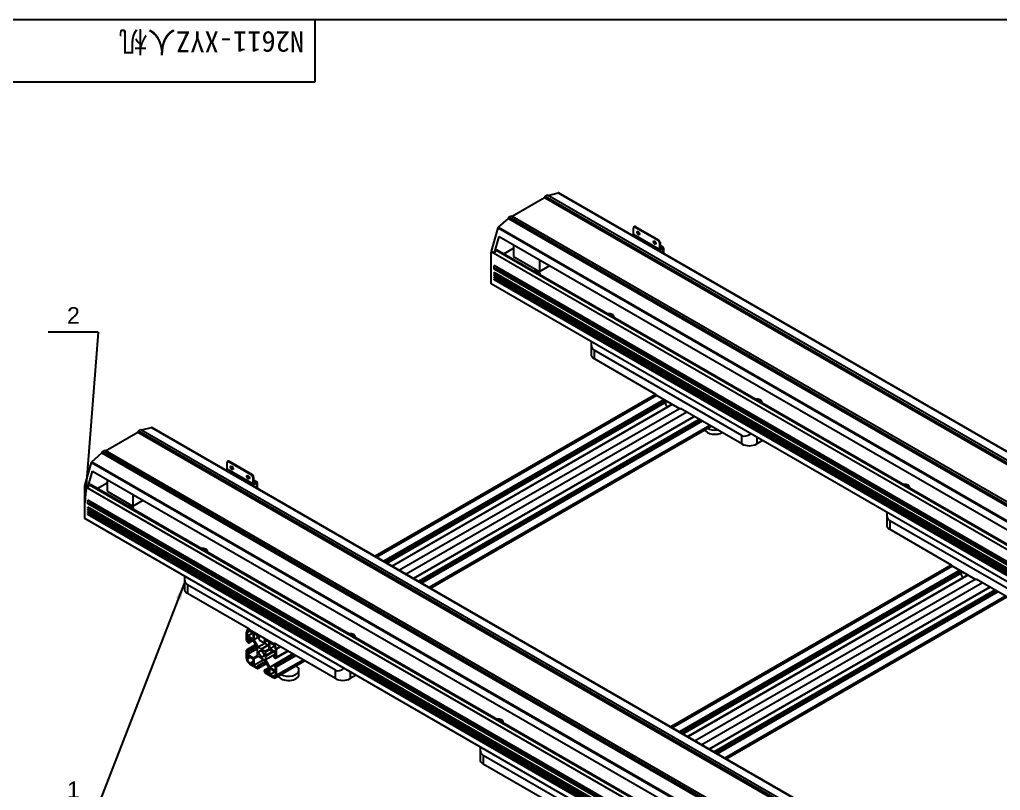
# Model space of a CAD drawing. Header units: millimetres. Extents: x 0 to 6044, y -1712 to 410.
# Drawn here: x 589.5 to 777.1, y 149.5 to 297 of the extents above; entities that cross this region are included whole.
import ezdxf
from ezdxf import colors
from ezdxf.entities.mleader import LeaderData, LeaderLine
from ezdxf.enums import TextEntityAlignment as Align
from ezdxf.math import Vec2, Vec3

# ---------------------------------------------------------------- set-up
doc = ezdxf.new("R2010")
doc.units = ezdxf.units.MM
for name, color, linetype in [('1211-TDT-4040S-8', 7, 'Continuous'), ('1212-GN_31611', 7, 'Continuous'), ('1221-第一轴同步带安装板', 7, 'Continuous'), ('1221-脚钉', 7, 'Continuous'), ('Default', 7, 'Continuous'), ('LHBT10-S1000-1', 7, 'Continuous'), ('加宽感应片-LRDU', 7, 'Continuous'), ('图框', 7, 'Continuous')]:
    doc.layers.add(name, color=color, linetype=linetype)
doc.styles.add('SEACAD_Arial', font='arial.ttf')

# ---------------------------------------------------------------- blocks, each defined once
blk = doc.blocks.new('_DOT')
at = {"color": 0}
blk.add_line((0, 0), (-1, 0), dxfattribs=at)
at = {"color": 0, "const_width": 0.333}
blk.add_lwpolyline([(-0.1665, 0, 1), (0.1665, 0, 1)], format="xyb", close=True, dxfattribs=at)

msp = doc.modelspace()

# ---------------------------------------------------------------- hatches: boundary and pattern name
at = {"layer": 'Default', "linetype": 'Continuous'}
for points in [[(601.675, 207.756), (601.956, 204.549), (602.73, 207.674)], [(620.374, 185.919), (621.027, 189.071), (619.387, 186.302)]]:
    msp.add_hatch(color=7, dxfattribs=at).paths.add_polyline_path(points)

# ---------------------------------------------------------------- linework, layer by layer
at = {"layer": '1211-TDT-4040S-8', "color": 7, "linetype": 'Continuous'}
for p, q in [((711.178, 225.251), (657.52, 194.272)), ((711.345, 225.044), (657.783, 194.12)), ((712.745, 224.235), (659.183, 193.311)), ((712.886, 224.154), (659.325, 193.23)), ((713.028, 224.072), (659.466, 193.148)), ((713.169, 223.99), (659.608, 193.066)), ((713.311, 223.909), (659.749, 192.985)), ((659.778, 192.968), (713.34, 223.892)), ((714.3, 223.338), (660.738, 192.414)), ((714.329, 223.321), (660.767, 192.397)), ((715.729, 222.512), (662.167, 191.588)), ((717.143, 221.859), (663.44, 190.854)), ((718.543, 221.051), (664.84, 190.045)), ((664.869, 190.028), (718.573, 221.034)), ((719.532, 220.48), (665.829, 189.474)), ((719.562, 220.463), (665.858, 189.457)), ((719.703, 220.381), (666, 189.376)), ((719.844, 220.3), (666.141, 189.294)), ((719.986, 220.218), (666.283, 189.212)), ((720.127, 220.136), (666.424, 189.131)), ((721.527, 219.328), (667.824, 188.322)), ((668.088, 188.17), (721.791, 219.176)), ((767.746, 192.592), (714.088, 161.612)), ((767.914, 192.384), (714.352, 161.46)), ((769.314, 191.575), (715.752, 160.651)), ((769.455, 191.494), (715.893, 160.57)), ((769.596, 191.412), (716.035, 160.488)), ((769.738, 191.33), (716.176, 160.406)), ((769.879, 191.249), (716.317, 160.325)), ((716.347, 160.308), (769.909, 191.232)), ((770.868, 190.678), (717.306, 159.754)), ((770.898, 190.661), (717.336, 159.737)), ((772.298, 189.853), (718.736, 158.929)), ((773.712, 189.199), (720.009, 158.194)), ((775.112, 188.391), (721.409, 157.385)), ((721.438, 157.368), (775.141, 188.374)), ((776.101, 187.82), (722.398, 156.814)), ((776.13, 187.803), (722.427, 156.798)), ((776.272, 187.721), (722.568, 156.716)), ((776.413, 187.64), (722.71, 156.634)), ((776.554, 187.558), (722.851, 156.553)), ((776.696, 187.476), (722.993, 156.471)), ((778.096, 186.668), (724.393, 155.663)), ((724.656, 155.51), (778.359, 186.516)), ((633.396, 180.344), (633.113, 180.181)), ((632.927, 178.152), (632.927, 179.769)), ((633.563, 179.957), (633.082, 179.679)), ((633.082, 179.009), (633.082, 179.679)), ((634.143, 179.622), (633.082, 179.009)), ((634.143, 178.397), (633.082, 179.009)), ((633.082, 178.83), (633.082, 178.16)), ((634.174, 178.2), (633.082, 178.83)), ((633.662, 178.495), (633.082, 178.16)), ((633.804, 178.413), (633.153, 178.038)), ((633.931, 178.34), (633.28, 177.964)), ((633.563, 180.136), (634.963, 179.328)), ((633.563, 179.957), (634.143, 179.622)), ((634.143, 179.622), (634.143, 178.397)), ((634.299, 179.532), (634.299, 178.272)), ((634.878, 179.197), (634.299, 179.532)), ((635.124, 178.748), (634.299, 178.272)), ((634.299, 178.272), (635.117, 176.855)), ((634.949, 178.928), (634.949, 179.075)), ((635.105, 178.756), (635.02, 178.805)), ((635.105, 179.246), (635.034, 179.205)), ((635.246, 179.165), (635.105, 179.083)), ((635.155, 178.751), (635.558, 178.984)), ((635.388, 179.083), (635.175, 178.96)), ((635.529, 179.001), (635.175, 178.797)), ((635.175, 178.96), (635.175, 178.797)), ((636.335, 178.128), (636.335, 178.291)), ((636.497, 178.418), (636.356, 178.337)), ((636.477, 178.373), (636.406, 178.332)), ((636.518, 178.43), (636.497, 178.418)), ((636.547, 178.413), (637.947, 177.605)), ((633.089, 176.451), (632.948, 176.369)), ((633.068, 176.405), (632.998, 176.364)), ((634.992, 176.568), (633.082, 175.466)), ((634.66, 177.358), (633.089, 176.451)), ((633.28, 177.703), (633.139, 177.785)), ((634.675, 177.332), (633.139, 176.446)), ((633.139, 176.446), (633.28, 176.364)), ((633.153, 178.038), (633.28, 177.964)), ((634.745, 177.21), (633.28, 176.364)), ((633.33, 177.698), (634.18, 178.189)), ((633.33, 176.098), (634.873, 176.988)), ((634.072, 178.258), (633.351, 177.842)), ((634.157, 178.209), (633.351, 177.744)), ((633.351, 177.842), (633.351, 177.744)), ((634.816, 177.087), (633.351, 176.242)), ((634.858, 177.014), (633.351, 176.144)), ((634.992, 176.783), (634.174, 178.2)), ((634.992, 176.086), (634.992, 176.783)), ((636.404, 177.598), (635.117, 176.855)), ((635.117, 176.855), (635.72, 176.507)), ((637.212, 177.368), (635.72, 176.507)), ((635.72, 176.507), (635.755, 176.437)), ((635.755, 176.437), (635.791, 176.466)), ((637.212, 177.287), (635.791, 176.466)), ((635.791, 176.466), (636.394, 176.118)), ((636.394, 176.118), (637.212, 176.59)), ((636.491, 177.956), (636.406, 178.005)), ((636.541, 177.951), (636.789, 178.094)), ((636.632, 178.185), (636.561, 178.144)), ((636.561, 178.144), (636.561, 177.997)), ((636.759, 178.111), (636.561, 177.997)), ((637.212, 177.85), (636.632, 178.185)), ((637.212, 176.59), (637.212, 177.85)), ((637.367, 176.535), (637.367, 177.76)), ((637.367, 177.76), (637.947, 177.425)), ((638.287, 177.067), (637.367, 176.535)), ((638.428, 175.923), (637.367, 176.535)), ((638.428, 176.593), (638.428, 175.923)), ((639.362, 176.952), (638.584, 176.503)), ((638.584, 176.503), (638.584, 174.886)), ((632.927, 174.706), (632.927, 176.323)), ((633.153, 176.176), (633.082, 176.135)), ((633.082, 176.135), (633.082, 175.466)), ((633.082, 175.466), (634.174, 174.836)), ((633.082, 174.617), (633.082, 175.286)), ((633.082, 175.286), (634.143, 174.674)), ((633.662, 174.951), (633.082, 174.617)), ((633.28, 176.103), (633.153, 176.176)), ((633.351, 176.242), (633.351, 176.144)), ((634.143, 174.674), (634.143, 173.449)), ((634.174, 174.836), (634.992, 175.308)), ((635.117, 175.092), (634.299, 174.619)), ((634.299, 174.619), (634.299, 173.359)), ((635.034, 176.021), (634.992, 176.086)), ((635.03, 176.027), (634.992, 176.005)), ((634.992, 176.005), (635.034, 176.021)), ((634.992, 175.308), (634.992, 176.005)), ((635.72, 174.743), (635.117, 175.092)), ((635.755, 174.772), (635.72, 174.743)), ((635.758, 174.766), (635.72, 174.743)), ((635.791, 174.702), (635.755, 174.772)), ((636.394, 174.354), (635.791, 174.702)), ((636.519, 175.205), (636.477, 175.188)), ((636.477, 175.188), (636.519, 175.123)), ((637.337, 176.373), (636.519, 175.901)), ((637.94, 176.025), (636.519, 175.205)), ((638.011, 175.984), (636.519, 175.123)), ((636.519, 175.901), (636.519, 175.205)), ((638.428, 175.529), (636.519, 174.426)), ((636.519, 175.123), (636.519, 174.426)), ((638.428, 175.743), (637.337, 176.373)), ((638.159, 174.968), (638.159, 175.066)), ((641.751, 175.573), (638.18, 173.511)), ((638.428, 175.255), (638.18, 175.112)), ((641.78, 175.556), (638.23, 173.506)), ((638.428, 175.221), (638.23, 175.107)), ((638.23, 175.107), (638.357, 175.033)), ((638.372, 174.764), (638.23, 174.845)), ((638.428, 175.074), (638.357, 175.033)), ((641.921, 175.474), (638.372, 173.425)), ((638.422, 174.759), (638.563, 174.84)), ((638.428, 175.074), (638.428, 175.743)), ((642.063, 175.392), (638.442, 173.302)), ((638.513, 174.845), (638.442, 174.804)), ((642.204, 175.311), (638.513, 173.18)), ((638.563, 174.84), (640.791, 176.127)), ((640.762, 176.144), (638.584, 174.886)), ((642.346, 175.229), (638.584, 173.057)), ((634.143, 174.119), (633.563, 173.784)), ((634.143, 173.449), (633.563, 173.784)), ((634.963, 172.796), (633.563, 173.604)), ((636.208, 174.462), (634.299, 173.359)), ((634.299, 173.359), (634.878, 173.025)), ((634.949, 173.065), (634.878, 173.025)), ((634.949, 173.065), (634.949, 173.212)), ((636.513, 174.149), (634.97, 173.258)), ((635.013, 172.791), (635.155, 172.873)), ((636.527, 174.123), (635.02, 173.253)), ((635.02, 173.253), (635.105, 173.204)), ((635.105, 172.878), (635.034, 172.837)), ((636.57, 174.05), (635.105, 173.204)), ((635.155, 172.873), (636.726, 173.78)), ((636.64, 173.927), (635.175, 173.082)), ((636.711, 173.805), (635.175, 172.918)), ((635.175, 173.082), (635.175, 172.918)), ((637.205, 172.948), (636.356, 172.458)), ((637.212, 172.937), (636.394, 174.354)), ((637.212, 172.918), (636.406, 172.453)), ((637.212, 172.82), (636.491, 172.404)), ((636.519, 174.426), (637.337, 173.009)), ((637.212, 172.657), (636.561, 172.281)), ((637.212, 171.677), (637.212, 172.937)), ((638.162, 173.486), (637.337, 173.009)), ((637.337, 173.009), (638.428, 172.379)), ((637.367, 171.587), (637.367, 172.812)), ((637.367, 172.812), (638.428, 172.2)), ((638.159, 173.367), (638.159, 173.465)), ((638.23, 173.506), (638.372, 173.425)), ((638.357, 173.171), (638.23, 173.245)), ((638.397, 171.029), (644.009, 174.269)), ((638.428, 172.379), (638.428, 173.049)), ((643.746, 174.421), (638.584, 171.441)), ((638.584, 173.057), (638.584, 171.441)), ((636.335, 172.249), (636.335, 172.412)), ((636.406, 172.453), (636.491, 172.404)), ((637.947, 171.073), (636.547, 171.881)), ((637.212, 172.51), (636.561, 172.135)), ((636.561, 172.281), (636.561, 172.135)), ((637.212, 172.347), (636.632, 172.012)), ((636.632, 172.012), (637.212, 171.677)), ((638.428, 172.2), (637.367, 171.587)), ((637.947, 171.253), (637.367, 171.587)), ((638.428, 171.53), (637.947, 171.253)), ((638.428, 172.2), (638.428, 171.53))]:
    msp.add_line(p, q, dxfattribs=at)
for centre, major_axis, start_param, end_param in [((633.563, 179.401), (0.45, -0.779), 2.3561945, 3.9269908), ((633.563, 179.401), (0.34, -0.589), 2.3561945, 3.9269908), ((634.878, 179.116), (0.05, -0.0866), 0.7853982, 2.3561945), ((635.02, 178.887), (0.05, -0.0866), 3.9269908, 5.4977871), ((634.963, 179.246), (-0.05, 0.0866), 3.9269908, 5.4977871), ((635.105, 179.165), (-0.05, 0.0866), 0.7853982, 2.3561945), ((635.105, 179.001), (-0.05, 0.0866), 3.9269908, 5.4977871), ((635.105, 178.838), (-0.05, 0.0866), 2.3561945, 3.9269908), ((636.406, 178.25), (0.05, -0.0866), 2.3561945, 3.9269908), ((636.406, 178.413), (-0.05, 0.0866), 2.3561945, 3.9269908), ((636.547, 178.332), (0.05, -0.0866), 2.3561945, 3.9269908), ((632.998, 178.111), (0.05, -0.0866), 3.9269908, 5.4977871), ((632.998, 177.948), (0.05, -0.0866), 0.7853982, 2.3561945), ((632.998, 176.446), (-0.05, 0.0866), 2.3561945, 3.9269908), ((633.139, 177.866), (0.05, -0.0866), 3.9269908, 5.4977871), ((633.139, 176.364), (0.05, -0.0866), 2.3561945, 3.9269908), ((633.153, 178.119), (-0.05, 0.0866), 0.7853982, 2.3561945), ((633.28, 177.883), (-0.05, 0.0866), 3.9269908, 5.4977871), ((633.28, 177.785), (-0.05, 0.0866), 2.3561945, 3.9269908), ((636.406, 178.087), (0.05, -0.0866), 3.9269908, 5.4977871), ((636.491, 178.038), (-0.05, 0.0866), 2.3561945, 3.9269908), ((636.632, 178.103), (0.05, -0.0866), 2.3561945, 3.9269908), ((637.947, 176.87), (-0.45, 0.779), 3.9269908, 5.4977871), ((637.947, 176.87), (-0.34, 0.589), 3.9269908, 5.4977871), ((632.998, 176.282), (0.05, -0.0866), 2.3561945, 3.9269908), ((633.563, 174.339), (0.45, -0.779), 3.9269908, 5.4977871), ((633.153, 176.095), (0.05, -0.0866), 2.3561945, 3.9269908), ((633.563, 174.339), (0.34, -0.589), 3.9269908, 5.4977871), ((633.28, 176.282), (-0.05, 0.0866), 3.9269908, 5.4977871), ((633.28, 176.184), (-0.05, 0.0866), 2.3561945, 3.9269908), ((638.23, 175.025), (0.05, -0.0866), 2.3561945, 3.9269908), ((638.23, 174.927), (0.05, -0.0866), 3.9269908, 5.4977871), ((638.357, 175.115), (-0.05, 0.0866), 2.3561945, 3.9269908), ((638.372, 174.845), (-0.05, 0.0866), 2.3561945, 3.9269908), ((638.513, 174.764), (0.05, -0.0866), 2.3561945, 3.9269908), ((638.513, 174.927), (-0.05, 0.0866), 2.3561945, 3.9269908), ((634.878, 173.106), (-0.05, 0.0866), 2.3561945, 3.9269908), ((635.02, 173.171), (0.05, -0.0866), 2.3561945, 3.9269908), ((634.963, 172.878), (-0.05, 0.0866), 2.3561945, 3.9269908), ((635.105, 172.796), (0.05, -0.0866), 2.3561945, 3.9269908), ((635.105, 173.122), (-0.05, 0.0866), 3.9269908, 5.4977871), ((635.105, 172.959), (-0.05, 0.0866), 2.3561945, 3.9269908), ((638.23, 173.425), (0.05, -0.0866), 2.3561945, 3.9269908), ((638.23, 173.327), (0.05, -0.0866), 3.9269908, 5.4977871), ((638.357, 173.09), (0.05, -0.0866), 0.7853982, 2.3561945), ((638.372, 173.343), (-0.05, 0.0866), 3.9269908, 5.4977871), ((638.513, 173.261), (-0.05, 0.0866), 0.7853982, 2.3561945), ((638.513, 173.098), (-0.05, 0.0866), 3.9269908, 5.4977871), ((636.406, 172.371), (0.05, -0.0866), 2.3561945, 3.9269908), ((636.406, 172.208), (0.05, -0.0866), 3.9269908, 5.4977871), ((636.406, 172.045), (0.05, -0.0866), 0.7853982, 2.3561945), ((636.547, 171.963), (0.05, -0.0866), 3.9269908, 5.4977871), ((636.491, 172.322), (-0.05, 0.0866), 3.9269908, 5.4977871), ((636.632, 172.094), (-0.05, 0.0866), 0.7853982, 2.3561945), ((637.947, 171.808), (-0.34, 0.589), 2.3561945, 3.9269908), ((637.947, 171.808), (-0.45, 0.779), 2.3561945, 3.9269908)]:
    msp.add_ellipse(centre, major_axis=major_axis, ratio=0.5773503, start_param=start_param, end_param=end_param, dxfattribs=at)
msp.add_ellipse((635.755, 175.605), major_axis=(0.33, -0.572), ratio=0.5773503, dxfattribs=at)
at = {"layer": '1212-GN_31611', "color": 7, "linetype": 'Continuous'}
for p, q in [((713.113, 223.37), (713.113, 223.76)), ((713.325, 223.002), (713.113, 223.37)), ((713.522, 222.889), (713.325, 223.002)), ((769.681, 190.71), (769.681, 191.101)), ((769.893, 190.342), (769.681, 190.71)), ((770.09, 190.229), (769.893, 190.342)), ((635.331, 178.462), (635.331, 178.853)), ((635.543, 178.095), (635.331, 178.462)), ((636.957, 177.278), (635.543, 178.095)), ((637.169, 177.401), (636.957, 177.278)), ((637.169, 177.874), (637.169, 177.401)), ((637.212, 177.425), (637.169, 177.401))]:
    msp.add_line(p, q, dxfattribs=at)
at = {"layer": '1221-第一轴同步带安装板', "color": 7, "linetype": 'Continuous'}
for p, q in [((698.809, 235.034), (698.809, 232.923)), ((699.395, 233.739), (699.395, 232.106)), ((727.679, 217.409), (699.395, 233.739)), ((699.395, 232.106), (711.133, 225.329)), ((711.133, 225.329), (711.274, 225.084)), ((715.8, 222.472), (711.274, 225.084)), ((715.8, 222.472), (715.941, 222.553)), ((727.679, 215.776), (715.941, 222.553)), ((727.679, 215.776), (727.679, 217.409)), ((730.508, 217.083), (730.508, 215.776)), ((731.639, 216.429), (730.508, 215.776)), ((755.378, 202.374), (755.378, 200.263)), ((755.963, 201.079), (755.963, 199.446)), ((784.248, 184.749), (755.963, 201.079)), ((755.963, 199.446), (767.701, 192.669)), ((767.701, 192.669), (767.843, 192.424)), ((772.368, 189.812), (767.843, 192.424)), ((621.027, 190.127), (621.027, 188.015)), ((772.368, 189.812), (772.51, 189.893)), ((784.248, 183.116), (772.51, 189.893)), ((621.613, 188.832), (621.613, 187.199)), ((649.897, 172.502), (621.613, 188.832)), ((621.613, 187.199), (633.351, 180.422)), ((633.351, 180.422), (633.493, 180.177)), ((638.018, 177.564), (633.493, 180.177)), ((638.018, 177.564), (638.159, 177.646)), ((649.897, 170.869), (638.159, 177.646)), ((649.897, 170.869), (649.897, 172.502)), ((652.726, 172.175), (652.726, 170.869)), ((653.857, 171.522), (652.726, 170.869)), ((677.596, 157.467), (677.596, 155.356)), ((678.182, 156.172), (678.182, 154.539)), ((706.466, 139.842), (678.182, 156.172)), ((678.182, 154.539), (689.92, 147.762))]:
    msp.add_line(p, q, dxfattribs=at)
for centre, major_axis, start_param, end_param in [((700.809, 236.189), (-1.414, -2.449), 5.3558901, 6.2831853), ((700.809, 232.923), (2, 0), 3.1415927, 3.9269908), ((729.093, 219.859), (1.414, 2.449), 3.1415927, 4.0688879), ((729.093, 216.593), (2, 0), 3.9269908, 5.4977871), ((757.378, 203.529), (-1.414, -2.449), 5.3558901, 6.2831853), ((757.378, 200.263), (2, 0), 3.1415927, 3.9269908), ((623.027, 191.281), (-1.414, -2.449), 5.3558901, 6.2831853), ((623.027, 188.015), (2, 0), 3.1415927, 3.9269908), ((651.312, 174.951), (1.414, 2.449), 3.1415927, 4.0688879), ((651.312, 171.685), (2, 0), 3.9269908, 5.4977871), ((679.596, 158.622), (-1.414, -2.449), 5.3558901, 6.2831853), ((679.596, 155.356), (2, 0), 3.1415927, 3.9269908)]:
    msp.add_ellipse(centre, major_axis=major_axis, ratio=0.5773503, start_param=start_param, end_param=end_param, dxfattribs=at)
at = {"layer": '1221-脚钉', "color": 7, "linetype": 'Continuous'}
for p, q in [((642.331, 173.294), (642.326, 173.297)), ((642.917, 171.661), (642.917, 172.477))]:
    msp.add_line(p, q, dxfattribs=at)
for centre, major_axis, start_param, end_param in [((722.517, 218.773), (2, 0), 3.403392, 5.487787), ((722.517, 219.589), (2, 0), 3.9233869, 4.9626024), ((640.917, 173.294), (1, 0), -0.9055353, -0.665261), ((640.917, 172.477), (2, 0), 0, 0.7853982), ((640.917, 171.661), (2, 0), 3.403392, 6.2831853), ((640.917, 172.477), (2, 0), 3.9233869, 6.2831853)]:
    msp.add_ellipse(centre, major_axis=major_axis, ratio=0.5773503, start_param=start_param, end_param=end_param, dxfattribs=at)
at = {"layer": 'Default', "color": 7, "linetype": 'Continuous'}
for points in [[(604.501, 237.195), (594.976, 237.195)], [(604.501, 237.195), (601.956, 204.549)], [(604.501, 146.418), (621.027, 189.071)]]:
    msp.add_lwpolyline(points, dxfattribs=at)
at = {"layer": 'LHBT10-S1000-1', "color": 7, "linetype": 'Continuous'}
for p, q in [((683.73, 259.396), (689.887, 262.951)), ((689.887, 262.951), (840.075, 176.239)), ((690.009, 263.103), (690.05, 263.208)), ((690.009, 263.103), (840.172, 176.407)), ((690.05, 263.208), (690.474, 263.453)), ((690.05, 263.208), (840.228, 176.503)), ((690.474, 263.453), (840.44, 176.871)), ((690.638, 263.359), (692.502, 263.858)), ((692.502, 263.858), (841.122, 178.053)), ((841.135, 178.076), (692.565, 263.853)), ((681.115, 257.284), (683.004, 258.959)), ((683.004, 258.959), (834.027, 171.766)), ((683.09, 259.085), (683.142, 259.22)), ((683.09, 259.085), (834.179, 171.854)), ((683.142, 259.22), (683.567, 259.465)), ((683.142, 259.22), (834.322, 171.937)), ((683.567, 259.465), (834.746, 172.182)), ((683.73, 259.396), (834.768, 172.194)), ((679.762, 252.681), (681.02, 257.131)), ((681.02, 257.131), (832.441, 169.708)), ((681.115, 257.284), (832.621, 169.812)), ((680.327, 252.354), (681.215, 255.495)), ((681.215, 255.495), (832.331, 168.248)), ((684, 253.887), (684, 251.632)), ((851.423, 153.396), (679.737, 252.519)), ((679.737, 246.395), (679.737, 252.519)), ((679.762, 252.681), (680.327, 252.354)), ((680.798, 252.886), (680.657, 252.804)), ((832.363, 165.217), (680.657, 252.804)), ((832.331, 165.398), (680.798, 252.886)), ((832.331, 165.432), (680.848, 252.891)), ((682.1, 252.168), (684, 253.265)), ((684, 251.632), (688.949, 248.774)), ((850.317, 151.748), (680.303, 249.906)), ((680.303, 249.253), (680.303, 249.906)), ((688.949, 251.029), (688.949, 248.774)), ((688.949, 248.774), (690.902, 249.902)), ((680.515, 249.375), (680.303, 249.253)), ((849.751, 151.422), (680.303, 249.253)), ((849.186, 151.095), (680.303, 248.599)), ((680.303, 248.436), (680.303, 248.599)), ((680.374, 248.477), (680.303, 248.436)), ((849.044, 151.013), (680.303, 248.436)), ((848.832, 150.891), (680.303, 248.191)), ((680.303, 248.028), (680.303, 248.191)), ((680.374, 248.069), (680.303, 248.028)), ((848.691, 150.809), (680.303, 248.028)), ((848.478, 150.687), (680.303, 247.783)), ((680.303, 247.62), (680.303, 247.783)), ((680.374, 248.559), (680.374, 248.477)), ((849.115, 151.054), (680.374, 248.477)), ((680.374, 248.15), (680.374, 248.069)), ((848.761, 150.85), (680.374, 248.069)), ((680.374, 247.742), (680.374, 247.66)), ((849.963, 151.544), (680.515, 249.375)), ((680.939, 249.416), (680.692, 249.273)), ((680.939, 249.538), (680.939, 249.416)), ((850.211, 151.687), (680.939, 249.416)), ((847.062, 149.79), (679.737, 246.395)), ((680.374, 247.66), (680.303, 247.62)), ((848.337, 150.605), (680.303, 247.62)), ((848.125, 150.483), (680.303, 247.375)), ((680.303, 247.211), (680.303, 247.375)), ((680.374, 247.252), (680.303, 247.211)), ((847.984, 150.401), (680.303, 247.211)), ((848.408, 150.646), (680.374, 247.66)), ((680.374, 247.334), (680.374, 247.252)), ((848.054, 150.442), (680.374, 247.252)), ((605.948, 214.489), (612.105, 218.043)), ((612.105, 218.043), (762.293, 131.332)), ((612.228, 218.196), (612.268, 218.301)), ((612.228, 218.196), (762.39, 131.5)), ((612.268, 218.301), (612.693, 218.546)), ((612.268, 218.301), (762.446, 131.596)), ((612.693, 218.546), (762.658, 131.964)), ((612.856, 218.452), (614.72, 218.951)), ((614.72, 218.951), (763.34, 133.145)), ((763.353, 133.169), (614.784, 218.945)), ((603.333, 212.377), (605.222, 214.052)), ((605.222, 214.052), (756.245, 126.859)), ((605.308, 214.178), (605.361, 214.313)), ((605.308, 214.178), (756.397, 126.947)), ((605.361, 214.313), (605.785, 214.558)), ((605.361, 214.313), (756.54, 127.029)), ((605.785, 214.558), (756.964, 127.274)), ((605.948, 214.489), (756.986, 127.287)), ((601.98, 207.774), (603.238, 212.224)), ((603.238, 212.224), (754.659, 124.8)), ((603.333, 212.377), (754.84, 124.905)), ((602.545, 207.447), (603.433, 210.587)), ((603.433, 210.587), (754.549, 123.341)), ((604.318, 207.261), (606.218, 208.357)), ((606.218, 208.98), (606.218, 206.724)), ((767.217, 112.198), (601.956, 207.611)), ((601.956, 201.488), (601.956, 207.611)), ((601.98, 207.774), (602.545, 207.447)), ((603.016, 207.979), (602.875, 207.897)), ((754.58, 120.31), (602.875, 207.897)), ((754.549, 120.491), (603.016, 207.979)), ((754.549, 120.525), (603.066, 207.984)), ((606.218, 206.724), (611.168, 203.867)), ((765.62, 110.833), (602.521, 204.999)), ((602.521, 204.345), (602.521, 204.999)), ((603.158, 204.631), (603.158, 204.509)), ((611.168, 206.122), (611.168, 203.867)), ((611.168, 203.867), (613.121, 204.994)), ((602.733, 204.468), (602.521, 204.345)), ((765.611, 110.186), (602.521, 204.345)), ((765.611, 109.532), (602.521, 203.692)), ((602.521, 203.529), (602.521, 203.692)), ((602.592, 203.57), (602.521, 203.529)), ((765.611, 109.369), (602.521, 203.529)), ((765.611, 109.124), (602.521, 203.284)), ((602.521, 203.121), (602.521, 203.284)), ((602.592, 203.161), (602.521, 203.121)), ((765.572, 108.983), (602.521, 203.121)), ((765.359, 108.861), (602.521, 202.876)), ((602.521, 202.712), (602.521, 202.876)), ((602.592, 202.753), (602.521, 202.712)), ((765.218, 108.779), (602.521, 202.712)), ((602.592, 203.651), (602.592, 203.57)), ((765.611, 109.451), (602.592, 203.57)), ((602.592, 203.243), (602.592, 203.161)), ((765.611, 109.042), (602.592, 203.161)), ((602.592, 202.835), (602.592, 202.753)), ((765.289, 108.82), (602.592, 202.753)), ((765.611, 110.43), (602.733, 204.468)), ((603.158, 204.509), (602.91, 204.366)), ((765.611, 110.716), (603.158, 204.509)), ((763.875, 108.004), (601.956, 201.488)), ((765.006, 108.657), (602.521, 202.467)), ((602.521, 202.304), (602.521, 202.467)), ((602.592, 202.345), (602.521, 202.304)), ((764.865, 108.575), (602.521, 202.304)), ((602.592, 202.427), (602.592, 202.345)), ((764.935, 108.616), (602.592, 202.345))]:
    msp.add_line(p, q, dxfattribs=at)
for centre, major_axis, start_param, end_param in [((689.887, 263.114), (-0.1, -0.173), 0.7853982, 1.8325957), ((692.465, 263.68), (-0.1, -0.173), 3.1415927, 3.6651914), ((682.968, 259.096), (-0.1, -0.173), 1.0471976, 1.8325957), ((683.73, 259.559), (0.1, 0.173), 3.7570724, 3.9269908), ((681.152, 257.148), (-0.1, -0.173), 4.1887902, 5.1257468), ((680.091, 252.723), (-0.25, -0.433), 5.1257468, 5.4977871), ((680.657, 252.396), (0.25, 0.433), 0.7853982, 1.9841546), ((680.798, 252.804), (-0.05, -0.0866), 3.1415927, 3.9269908), ((688.081, 248.273), (1, 0), 0, 1.7840677), ((688.081, 248.273), (1, 0), 6.0699139, 6.2831853), ((702.223, 240.108), (1, 0), 0, 1.7840677), ((702.223, 240.108), (1, 0), 6.0699139, 6.2831853), ((730.508, 223.778), (1, 0), 0, 1.7840677), ((730.508, 223.778), (1, 0), 6.0699139, 6.2831853), ((612.105, 218.207), (-0.1, -0.173), 0.7853982, 1.8325957), ((614.684, 218.772), (-0.1, -0.173), 3.1415927, 3.6651914), ((605.186, 214.189), (-0.1, -0.173), 1.0471976, 1.8325957), ((605.948, 214.652), (0.1, 0.173), 3.7570724, 3.9269908), ((603.37, 212.24), (-0.1, -0.173), 4.1887902, 5.1257468), ((602.309, 207.815), (-0.25, -0.433), 5.1257468, 5.4977871), ((602.875, 207.489), (0.25, 0.433), 0.7853982, 1.9841546), ((603.016, 207.897), (-0.05, -0.0866), 3.1415927, 3.9269908), ((758.792, 207.448), (1, 0), 0, 1.7840677), ((758.792, 207.448), (1, 0), 6.0699139, 6.2831853), ((610.299, 203.366), (1, 0), 0, 1.7840677), ((610.299, 203.366), (1, 0), 6.0699139, 6.2831853), ((624.442, 195.201), (1, 0), 0, 1.7840677), ((624.442, 195.201), (1, 0), 6.0699139, 6.2831853), ((652.726, 178.871), (1, 0), 0, 1.7840677), ((652.726, 178.871), (1, 0), 6.0699139, 6.2831853), ((681.01, 162.541), (1, 0), 0, 1.7840677), ((681.01, 162.541), (1, 0), 6.0699139, 6.2831853)]:
    msp.add_ellipse(centre, major_axis=major_axis, ratio=0.5773503, start_param=start_param, end_param=end_param, dxfattribs=at)
at = {"layer": '加宽感应片-LRDU', "color": 7, "linetype": 'Continuous'}
for p, q in [((706.961, 255.946), (706.961, 257.132)), ((707.157, 257.38), (707.044, 257.315)), ((707.357, 257.361), (707.244, 257.295)), ((707.244, 257.295), (711.628, 254.764)), ((707.357, 257.361), (711.741, 254.83)), ((706.961, 255.946), (711.911, 253.088)), ((707.025, 255.805), (711.975, 252.947)), ((707.697, 255.417), (707.697, 255.117)), ((708.128, 255.985), (707.767, 256.193)), ((708.116, 255.888), (707.834, 256.051)), ((711.239, 254.189), (710.878, 254.397)), ((711.227, 254.091), (710.945, 254.254)), ((711.628, 254.764), (711.741, 254.83)), ((712.024, 254.34), (711.911, 254.274)), ((711.911, 254.274), (711.911, 253.088)), ((712.024, 254.34), (712.024, 253.153)), ((712.696, 253.348), (712.024, 253.735)), ((712.542, 253.332), (712.024, 253.631)), ((712.128, 253.093), (712.542, 253.332)), ((712.128, 253.093), (712.024, 253.153)), ((712.128, 252.963), (712.542, 253.202)), ((712.542, 253.202), (712.646, 253.142)), ((712.646, 252.259), (712.646, 253.142)), ((712.76, 252.194), (712.76, 253.207)), ((629.179, 211.038), (629.179, 212.225)), ((629.375, 212.473), (629.262, 212.408)), ((629.575, 212.453), (629.462, 212.388)), ((629.462, 212.388), (633.846, 209.857)), ((629.575, 212.453), (633.959, 209.922)), ((629.179, 211.038), (634.129, 208.181)), ((629.243, 210.898), (634.193, 208.04)), ((629.915, 210.51), (629.915, 210.21)), ((630.346, 211.078), (629.985, 211.286)), ((630.334, 210.98), (630.052, 211.143)), ((633.457, 209.281), (633.096, 209.49)), ((633.445, 209.184), (633.163, 209.347)), ((633.846, 209.857), (633.959, 209.922)), ((634.242, 209.432), (634.129, 209.367)), ((634.129, 209.367), (634.129, 208.181)), ((634.242, 209.432), (634.242, 208.246)), ((634.914, 208.44), (634.242, 208.828)), ((634.76, 208.425), (634.242, 208.724)), ((634.346, 208.186), (634.76, 208.425)), ((634.346, 208.055), (634.76, 208.294)), ((634.76, 208.294), (634.864, 208.234)), ((634.977, 207.286), (634.977, 208.299)), ((634.346, 208.186), (634.242, 208.246)), ((634.864, 207.352), (634.864, 208.234))]:
    msp.add_line(p, q, dxfattribs=at)
for centre, major_axis, start_param, end_param in [((707.244, 256.969), (0.2, -0.346), 2.3561945, 3.9269908), ((707.357, 257.034), (0.2, -0.346), 2.3561945, 3.1415927), ((707.179, 256.071), (0.154, 0.266), 2.3561945, 3.1415927), ((707.994, 256.177), (0.175, -0.303), 3.4707533, 5.9540247), ((711.105, 254.38), (0.175, -0.303), 3.4707533, 5.9540247), ((711.628, 254.438), (0.2, -0.346), 0.7853982, 2.3561945), ((711.741, 254.503), (-0.2, 0.346), 3.9269908, 5.4977871), ((712.542, 253.081), (-0.154, -0.266), 2.3561945, 3.9269908), ((712.128, 253.214), (0.154, 0.266), 2.3561945, 3.9269908), ((712.128, 253.214), (0.074, 0.128), 2.3561945, 3.9269908), ((712.542, 253.081), (-0.074, -0.128), 2.3561945, 3.9269908), ((629.462, 212.061), (0.2, -0.346), 2.3561945, 3.9269908), ((629.575, 212.127), (0.2, -0.346), 2.3561945, 3.1415927), ((629.397, 211.164), (0.154, 0.266), 2.3561945, 3.1415927), ((630.212, 211.269), (0.175, -0.303), 3.4707533, 5.9540247), ((633.323, 209.473), (0.175, -0.303), 3.4707533, 5.9540247), ((633.846, 209.53), (0.2, -0.346), 0.7853982, 2.3561945), ((633.959, 209.595), (-0.2, 0.346), 3.9269908, 5.4977871), ((634.76, 208.174), (-0.154, -0.266), 2.3561945, 3.9269908), ((634.76, 208.174), (-0.074, -0.128), 2.3561945, 3.9269908), ((634.346, 208.306), (0.154, 0.266), 2.3561945, 3.9269908), ((634.346, 208.306), (0.074, 0.128), 2.3561945, 3.9269908)]:
    msp.add_ellipse(centre, major_axis=major_axis, ratio=0.5773503, start_param=start_param, end_param=end_param, dxfattribs=at)
for centre in [(707.881, 256.111), (710.992, 254.315), (630.098, 211.204), (633.21, 209.408)]:
    msp.add_ellipse(centre, major_axis=(0.175, -0.303), ratio=0.5773503, dxfattribs=at)
at = {"layer": '图框', "color": 7, "linetype": 'Continuous'}
for p, q in [((584, 297), (974, 297)), ((646, 297), (646, 285)), ((646, 285), (584, 285))]:
    msp.add_line(p, q, dxfattribs=at)

# ---------------------------------------------------------------- texts
at = {"layer": 'Default', "color": 7, "linetype": 'Continuous', "style": 'SEACAD_Arial'}
for s, p in [('2', (598.553, 241.958)), ('1', (598.553, 151.181))]:
    msp.add_text(s, height=3.175, dxfattribs=at).set_placement(p, align=Align.TOP_LEFT)

# ---------------------------------------------------------------- leaders
at = {"layer": '图框', "color": 7, "linetype": 'Continuous'}
ml = msp.add_multileader_mtext('Standard', dxfattribs=at)
ml.set_content('{\\pxsm0.9;\\f宋体|b0||i0||c0|p34;\\W1.;N2611-XYZ人机\\P}', color=7)
ml.set_leader_properties()
ml.set_arrow_properties(name='DOT')
ml.build(insert=Vec2(0, 0))
ml.multileader.update_dxf_attribs({"leader_type": 0, "dogleg_length": 0})
ctx = ml.context
ctx.base_point, ctx.landing_gap_size, ctx.plane_origin = Vec3(646.678, 293.045), 1.4, Vec3(559, 5)
ctx.text_align_type = 1
notes = []
notes.append((ctx, [(0, (0, 0, 0), (0, 0), (1, 0), 1, [])]))
ctx.mtext.insert, ctx.mtext.text_direction, ctx.mtext.rotation, ctx.mtext.alignment = Vec3(626.222, 290.743), Vec3(-1, 0), 3.1415927, 2
ml = msp.add_multileader_mtext('Standard', dxfattribs=at)
ml.set_content('{\\pxsm0.9;\\f宋体|b0||i0||c0|p34;\\W1.;N2611-XYZ人机\\P}', color=7)
ml.set_leader_properties()
ml.set_arrow_properties(name='DOT')
ml.build(insert=Vec2(0, 0))
ml.multileader.update_dxf_attribs({"leader_type": 0, "dogleg_length": 0})
ctx = ml.context
ctx.base_point, ctx.landing_gap_size, ctx.plane_origin = Vec3(1036.678, 293.045), 1.4, Vec3(949, 5)
ctx.text_align_type = 1
notes.append((ctx, [(0, (0, 0, 0), (0, 0), (1, 0), 1, [])]))
ctx.mtext.insert, ctx.mtext.text_direction, ctx.mtext.rotation, ctx.mtext.alignment = Vec3(1016.222, 290.743), Vec3(-1, 0), 3.1415927, 2
for ctx, leaders in notes:
    for number, flags, end, landing, length, lines in leaders:
        leader = LeaderData()
        leader.index, (leader.has_last_leader_line, leader.has_dogleg_vector, leader.attachment_direction) = number, flags
        leader.last_leader_point, leader.dogleg_vector, leader.dogleg_length = Vec3(end), Vec3(landing), length
        for number, points, colour, breaks in lines:
            line = LeaderLine()
            line.index, line.vertices, line.color, line.breaks = number, Vec3.list(points), colors.encode_raw_color(colour), breaks
            leader.lines.append(line)
        ctx.leaders.append(leader)

doc.saveas('drawing.dxf')
